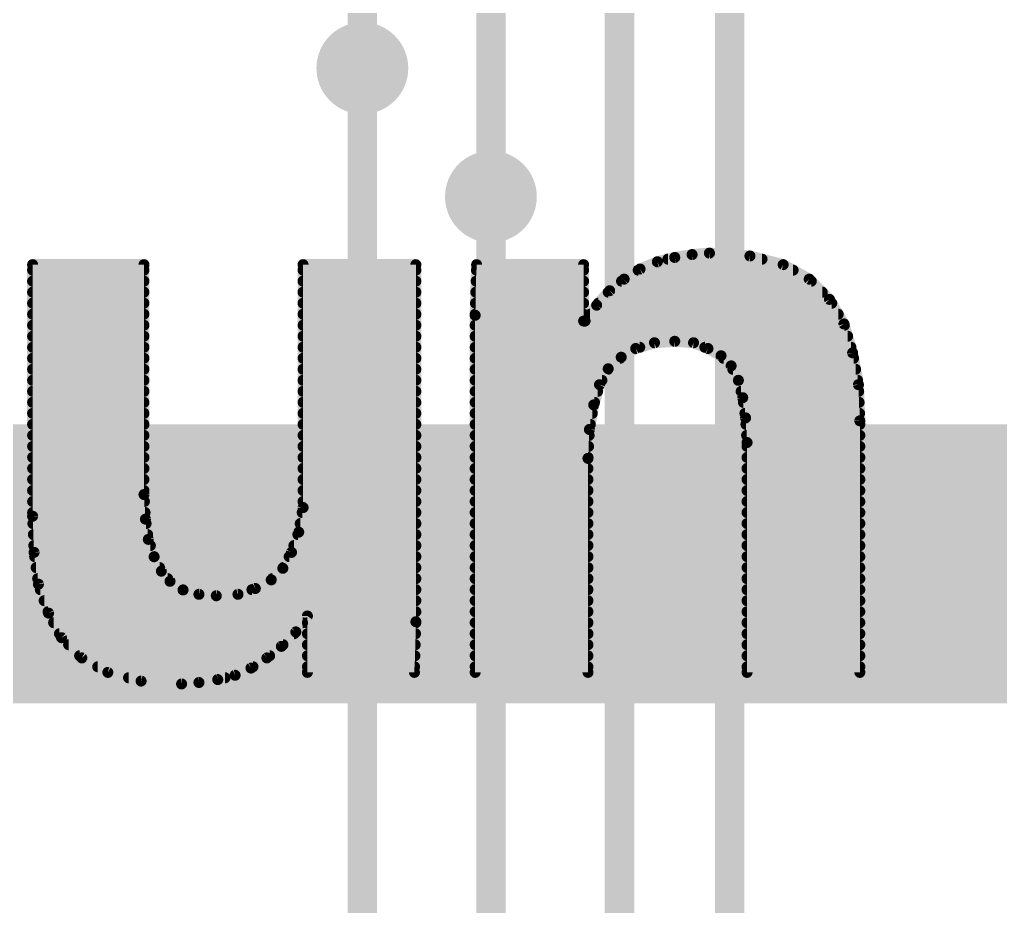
# Model space of a CAD drawing. Extents: x -0.1 to 74.4, y -25.4 to 49.6.
# Drawn here: x 44.62 to 51.4, y 23.03 to 29.16 of the extents above; entities that cross this region are included whole.
import ezdxf

# ---------------------------------------------------------------- set-up
doc = ezdxf.new("R2010")
doc.units = 0
for name, color, linetype in [('1', 12, 'CONTINUOUS'), ('16', 132, 'CONTINUOUS'), ('18', 110, 'CONTINUOUS'), ('21', 41, 'CONTINUOUS')]:
    doc.layers.add(name, color=color, linetype=linetype)

# ---------------------------------------------------------------- blocks, each defined once
blk = doc.blocks.new('ROUNDV')
at = {"const_width": 0.5}
blk.add_lwpolyline([(0, -0.25, 1), (0, 0.25, 1), (0, -0.25)], format="xyb", dxfattribs=at)

msp = doc.modelspace()

# ---------------------------------------------------------------- linework, layer by layer
at = {"layer": '1'}
for points, const_width in [([(46.99, 28.829), (46.99, 37.973)], 0.2032), ([(47.879, 27.94), (47.879, 32.766)], 0.2032), ([(39.37, 25.4), (67, 25.4)], 1.9304)]:
    msp.add_lwpolyline(points, dxfattribs=dict(at, const_width=const_width))
at = {"layer": '1', "const_width": 0.1016}
for points in [[(46.9392, 28.829, 1), (47.0408, 28.829)], [(47.8282, 27.94, 1), (47.9298, 27.94)]]:
    msp.add_lwpolyline(points, format="xyb", dxfattribs=at)
at = {"layer": '16', "const_width": 0.2032}
for points in [[(48.768, 17.272), (48.768, 36.449)], [(49.53, 16.129), (49.53, 36.068)], [(46.99, 17.526), (46.99, 28.829)], [(47.879, 16.891), (47.879, 27.94)]]:
    msp.add_lwpolyline(points, dxfattribs=at)
at = {"layer": '16', "const_width": 0.1016}
for points in [[(47.0408, 28.829, 1), (46.9392, 28.829)], [(47.9298, 27.94, 1), (47.8282, 27.94)]]:
    msp.add_lwpolyline(points, format="xyb", dxfattribs=at)
at = {"layer": '21', "const_width": 0.0762}
for points in [[(49.03, 27.49), (49.15, 27.52)], [(49.1028, 27.5082), (49.7536, 27.5082)], [(49.15, 27.52), (49.27, 27.54)], [(49.27, 27.54), (49.39, 27.55)], [(49.39, 27.55), (49.67, 27.53)], [(49.67, 27.53), (49.9, 27.47)], [(44.71, 25.73), (44.71, 27.47)], [(44.71, 27.47), (45.48, 27.47)], [(44.71, 27.432), (45.48, 27.432)], [(45.48, 27.47), (45.48, 25.88)], [(46.58, 25.79), (46.58, 27.47)], [(46.58, 27.47), (47.36, 27.47)], [(46.58, 27.432), (47.36, 27.432)], [(47.36, 27.47), (47.36, 25)], [(47.77, 27.12), (47.78, 27.47)], [(47.7789, 27.432), (48.52, 27.432)], [(47.78, 27.47), (48.52, 27.47)], [(48.52, 27.47), (48.52, 27.08)], [(48.8, 27.37), (48.91, 27.44)], [(48.8974, 27.432), (49.9684, 27.432)], [(48.91, 27.44), (49.03, 27.49)], [(49.9, 27.47), (50.08, 27.37)], [(48.7, 27.29), (48.8, 27.37)], [(50.08, 27.37), (50.22, 27.23)], [(44.71, 27.3558), (45.48, 27.3558)], [(46.58, 27.3558), (47.36, 27.3558)], [(47.7767, 27.3558), (48.52, 27.3558)], [(48.7823, 27.3558), (50.0942, 27.3558)], [(44.71, 27.2796), (45.48, 27.2796)], [(46.58, 27.2796), (47.36, 27.2796)], [(47.7746, 27.2796), (48.52, 27.2796)], [(48.61, 27.19), (48.7, 27.29)], [(48.6906, 27.2796), (50.1704, 27.2796)], [(50.22, 27.23), (50.32, 27.06)], [(44.71, 27.2034), (45.48, 27.2034)], [(46.58, 27.2034), (47.36, 27.2034)], [(47.7724, 27.2034), (48.52, 27.2034)], [(48.53, 27.08), (48.61, 27.19)], [(48.6221, 27.2034), (50.2356, 27.2034)], [(44.71, 27.1272), (45.48, 27.1272)], [(46.58, 27.1272), (47.36, 27.1272)], [(47.77, 24.65), (47.77, 27.12)], [(47.7702, 27.1272), (48.52, 27.1272)], [(48.5643, 27.1272), (50.2805, 27.1272)], [(44.71, 27.051), (45.48, 27.051)], [(46.58, 27.051), (47.36, 27.051)], [(47.77, 27.051), (50.3227, 27.051)], [(48.52, 27.08), (48.53, 27.08)], [(50.32, 27.06), (50.38, 26.86)], [(44.71, 26.9748), (45.48, 26.9748)], [(46.58, 26.9748), (47.36, 26.9748)], [(47.77, 26.9748), (50.3456, 26.9748)], [(44.71, 26.8986), (45.48, 26.8986)], [(46.58, 26.8986), (47.36, 26.8986)], [(47.77, 26.8986), (48.9079, 26.8986)], [(48.88, 26.89), (48.78, 26.83)], [(49.01, 26.93), (48.88, 26.89)], [(49.15, 26.94), (49.01, 26.93)], [(49.28, 26.93), (49.15, 26.94)], [(49.38, 26.89), (49.28, 26.93)], [(49.3585, 26.8986), (50.3684, 26.8986)], [(49.47, 26.84), (49.38, 26.89)], [(44.71, 26.8224), (45.48, 26.8224)], [(46.58, 26.8224), (47.36, 26.8224)], [(47.77, 26.8224), (48.7715, 26.8224)], [(48.78, 26.83), (48.69, 26.75)], [(49.54, 26.77), (49.47, 26.84)], [(49.4876, 26.8224), (50.3868, 26.8224)], [(50.38, 26.86), (50.42, 26.64)], [(48.69, 26.75), (48.63, 26.64)], [(49.59, 26.67), (49.54, 26.77)], [(44.71, 26.7462), (45.48, 26.7462)], [(46.58, 26.7462), (47.36, 26.7462)], [(47.77, 26.7462), (48.6879, 26.7462)], [(49.5519, 26.7462), (50.4007, 26.7462)], [(44.71, 26.67), (45.48, 26.67)], [(46.58, 26.67), (47.36, 26.67)], [(47.77, 26.67), (48.6464, 26.67)], [(48.63, 26.64), (48.59, 26.5)], [(49.62, 26.55), (49.59, 26.67)], [(49.59, 26.67), (50.4145, 26.67)], [(50.42, 26.64), (50.43, 26.39)], [(44.71, 26.5938), (45.48, 26.5938)], [(46.58, 26.5938), (47.36, 26.5938)], [(47.77, 26.5938), (48.6168, 26.5938)], [(49.6091, 26.5938), (50.4218, 26.5938)], [(49.64, 26.41), (49.62, 26.55)], [(44.71, 26.5176), (45.48, 26.5176)], [(46.58, 26.5176), (47.36, 26.5176)], [(47.77, 26.5176), (48.595, 26.5176)], [(48.59, 26.5), (48.56, 26.33)], [(49.6246, 26.5176), (50.4249, 26.5176)], [(44.71, 26.4414), (45.48, 26.4414)], [(46.58, 26.4414), (47.36, 26.4414)], [(47.77, 26.4414), (48.5797, 26.4414)], [(49.6355, 26.4414), (50.4279, 26.4414)], [(44.71, 26.3652), (45.48, 26.3652)], [(46.58, 26.3652), (47.36, 26.3652)], [(47.77, 26.3652), (48.5662, 26.3652)], [(49.65, 26.24), (49.64, 26.41)], [(49.6426, 26.3652), (50.43, 26.3652)], [(50.43, 26.39), (50.43, 24.65)], [(44.71, 26.289), (45.48, 26.289)], [(46.58, 26.289), (47.36, 26.289)], [(47.77, 26.289), (48.558, 26.289)], [(48.56, 26.33), (48.55, 26.13)], [(49.6471, 26.289), (50.43, 26.289)], [(44.71, 26.2128), (45.48, 26.2128)], [(46.58, 26.2128), (47.36, 26.2128)], [(47.77, 26.2128), (48.5541, 26.2128)], [(49.65, 24.65), (49.65, 26.24)], [(49.65, 26.2128), (50.43, 26.2128)], [(44.71, 26.1366), (45.48, 26.1366)], [(46.58, 26.1366), (47.36, 26.1366)], [(47.77, 26.1366), (48.5503, 26.1366)], [(48.55, 26.13), (48.55, 24.65)], [(49.65, 26.1366), (50.43, 26.1366)], [(44.71, 26.0604), (45.48, 26.0604)], [(46.58, 26.0604), (47.36, 26.0604)], [(47.77, 26.0604), (48.55, 26.0604)], [(49.65, 26.0604), (50.43, 26.0604)], [(44.71, 25.9842), (45.48, 25.9842)], [(46.58, 25.9842), (47.36, 25.9842)], [(47.77, 25.9842), (48.55, 25.9842)], [(49.65, 25.9842), (50.43, 25.9842)], [(44.71, 25.908), (45.48, 25.908)], [(45.48, 25.88), (45.49, 25.71)], [(46.58, 25.908), (47.36, 25.908)], [(47.77, 25.908), (48.55, 25.908)], [(49.65, 25.908), (50.43, 25.908)], [(44.71, 25.8318), (45.4828, 25.8318)], [(46.58, 25.8318), (47.36, 25.8318)], [(47.77, 25.8318), (48.55, 25.8318)], [(49.65, 25.8318), (50.43, 25.8318)], [(44.71, 25.7556), (45.4873, 25.7556)], [(46.55, 25.62), (46.58, 25.79)], [(46.5739, 25.7556), (47.36, 25.7556)], [(47.77, 25.7556), (48.55, 25.7556)], [(49.65, 25.7556), (50.43, 25.7556)], [(44.72, 25.48), (44.71, 25.73)], [(44.712, 25.6794), (45.4944, 25.6794)], [(45.49, 25.71), (45.51, 25.57)], [(46.5605, 25.6794), (47.36, 25.6794)], [(47.77, 25.6794), (48.55, 25.6794)], [(49.65, 25.6794), (50.43, 25.6794)], [(44.7151, 25.6032), (45.5053, 25.6032)], [(46.5, 25.48), (46.55, 25.62)], [(46.544, 25.6032), (47.36, 25.6032)], [(47.77, 25.6032), (48.55, 25.6032)], [(49.65, 25.6032), (50.43, 25.6032)], [(45.51, 25.57), (45.55, 25.45)], [(44.7181, 25.527), (45.5243, 25.527)], [(44.75, 25.26), (44.72, 25.48)], [(46.44, 25.37), (46.5, 25.48)], [(46.5168, 25.527), (47.36, 25.527)], [(47.77, 25.527), (48.55, 25.527)], [(49.65, 25.527), (50.43, 25.527)], [(44.724, 25.4508), (45.5497, 25.4508)], [(45.55, 25.45), (45.6, 25.35)], [(46.4841, 25.4508), (47.36, 25.4508)], [(47.77, 25.4508), (48.55, 25.4508)], [(49.65, 25.4508), (50.43, 25.4508)], [(44.7344, 25.3746), (45.5877, 25.3746)], [(45.6, 25.35), (45.66, 25.28)], [(46.36, 25.29), (46.44, 25.37)], [(46.4425, 25.3746), (47.36, 25.3746)], [(47.77, 25.3746), (48.55, 25.3746)], [(49.65, 25.3746), (50.43, 25.3746)], [(44.7448, 25.2984), (45.6442, 25.2984)], [(44.82, 25.06), (44.75, 25.26)], [(45.66, 25.28), (45.75, 25.22)], [(46.25, 25.23), (46.36, 25.29)], [(46.3684, 25.2984), (47.36, 25.2984)], [(47.77, 25.2984), (48.55, 25.2984)], [(49.65, 25.2984), (50.43, 25.2984)], [(44.7632, 25.2222), (45.7467, 25.2222)], [(45.75, 25.22), (45.86, 25.19)], [(45.86, 25.19), (45.98, 25.18)], [(45.98, 25.18), (46.13, 25.19)], [(46.13, 25.19), (46.25, 25.23)], [(46.2266, 25.2222), (47.36, 25.2222)], [(47.77, 25.2222), (48.55, 25.2222)], [(49.65, 25.2222), (50.43, 25.2222)], [(44.7899, 25.146), (47.36, 25.146)], [(47.77, 25.146), (48.55, 25.146)], [(49.65, 25.146), (50.43, 25.146)], [(44.8166, 25.0698), (47.36, 25.0698)], [(44.91, 24.89), (44.82, 25.06)], [(47.77, 25.0698), (48.55, 25.0698)], [(49.65, 25.0698), (50.43, 25.0698)], [(44.8552, 24.9936), (46.5763, 24.9936)], [(46.61, 25.04), (46.53, 24.93)], [(46.61, 24.65), (46.61, 25.04)], [(46.61, 24.9936), (47.3598, 24.9936)], [(47.36, 25), (47.35, 24.65)], [(47.77, 24.9936), (48.55, 24.9936)], [(49.65, 24.9936), (50.43, 24.9936)], [(46.53, 24.93), (46.43, 24.83)], [(44.8955, 24.9174), (46.5174, 24.9174)], [(45.05, 24.75), (44.91, 24.89)], [(46.61, 24.9174), (47.3576, 24.9174)], [(47.77, 24.9174), (48.55, 24.9174)], [(49.65, 24.9174), (50.43, 24.9174)], [(44.9588, 24.8412), (46.4412, 24.8412)], [(46.43, 24.83), (46.33, 24.75)], [(46.61, 24.8412), (47.3555, 24.8412)], [(47.77, 24.8412), (48.55, 24.8412)], [(49.65, 24.8412), (50.43, 24.8412)], [(45.035, 24.765), (46.3488, 24.765)], [(45.23, 24.65), (45.05, 24.75)], [(46.33, 24.75), (46.22, 24.68)], [(46.61, 24.765), (47.3533, 24.765)], [(47.77, 24.765), (48.55, 24.765)], [(49.65, 24.765), (50.43, 24.765)], [(45.1602, 24.6888), (46.2338, 24.6888)], [(45.46, 24.59), (45.23, 24.65)], [(46.22, 24.68), (46.11, 24.63)], [(46.61, 24.6888), (47.3511, 24.6888)], [(47.35, 24.65), (46.61, 24.65)], [(47.77, 24.6888), (48.55, 24.6888)], [(48.55, 24.65), (47.77, 24.65)], [(49.65, 24.6888), (50.43, 24.6888)], [(50.43, 24.65), (49.65, 24.65)], [(45.3734, 24.6126), (46.0404, 24.6126)], [(45.74, 24.57), (45.46, 24.59)], [(45.86, 24.58), (45.74, 24.57)], [(45.99, 24.6), (45.86, 24.58)], [(46.11, 24.63), (45.99, 24.6)]]:
    msp.add_lwpolyline(points, dxfattribs=at)
at = {"layer": '21', "const_width": 0.0381}
for points in [[(49.1028, 27.5273, 1), (49.1028, 27.4892)], [(49.1469, 27.5388, 1), (49.1531, 27.5012)], [(49.1546, 27.5015, 1), (49.1454, 27.5385)], [(49.2684, 27.559, 1), (49.2716, 27.521)], [(49.2731, 27.5212, 1), (49.2669, 27.5588)], [(49.3914, 27.569, 1), (49.3886, 27.531)], [(49.3916, 27.531, 1), (49.3884, 27.569)], [(49.6748, 27.5484, 1), (49.6652, 27.5116)], [(49.6686, 27.511, 1), (49.6714, 27.549)], [(49.7536, 27.4892, 1), (49.7536, 27.5273)], [(44.71, 27.4891, 1), (44.71, 27.451)], [(44.71, 27.4511, 1), (44.71, 27.413)], [(44.7291, 27.47, 1), (44.691, 27.47)], [(45.4991, 27.47, 1), (45.461, 27.47)], [(45.48, 27.451, 1), (45.48, 27.4891)], [(45.48, 27.413, 1), (45.48, 27.4511)], [(46.58, 27.4891, 1), (46.58, 27.451)], [(46.5991, 27.47, 1), (46.561, 27.47)], [(46.58, 27.4511, 1), (46.58, 27.413)], [(47.379, 27.47, 1), (47.3409, 27.47)], [(47.36, 27.451, 1), (47.36, 27.4891)], [(47.36, 27.413, 1), (47.36, 27.4511)], [(47.7789, 27.4511, 1), (47.7789, 27.413)], [(47.78, 27.4891, 1), (47.78, 27.451)], [(47.799, 27.4695, 1), (47.761, 27.4705)], [(48.5391, 27.47, 1), (48.501, 27.47)], [(48.52, 27.451, 1), (48.52, 27.4891)], [(48.52, 27.413, 1), (48.52, 27.4511)], [(48.8974, 27.4511, 1), (48.8974, 27.413)], [(48.9027, 27.4576, 1), (48.9173, 27.4224)], [(48.9202, 27.4239, 1), (48.8998, 27.4561)], [(49.0254, 27.5085, 1), (49.0346, 27.4715)], [(49.0373, 27.4724, 1), (49.0227, 27.5076)], [(49.9093, 27.4867, 1), (49.8907, 27.4533)], [(49.8952, 27.4516, 1), (49.9048, 27.4884)], [(49.9684, 27.413, 1), (49.9684, 27.4511)], [(48.7898, 27.3861, 1), (48.8102, 27.3539)], [(48.8119, 27.3551, 1), (48.7881, 27.3849)], [(50.0935, 27.3835, 1), (50.0665, 27.3565)], [(50.0707, 27.3533, 1), (50.0893, 27.3867)], [(44.71, 27.3749, 1), (44.71, 27.3368)], [(45.48, 27.3368, 1), (45.48, 27.3749)], [(46.58, 27.3749, 1), (46.58, 27.3368)], [(47.36, 27.3368, 1), (47.36, 27.3749)], [(47.7767, 27.3749, 1), (47.7767, 27.3368)], [(48.52, 27.3368, 1), (48.52, 27.3749)], [(48.7823, 27.3749, 1), (48.7823, 27.3368)], [(50.0942, 27.3368, 1), (50.0942, 27.3749)], [(44.71, 27.2987, 1), (44.71, 27.2606)], [(45.48, 27.2606, 1), (45.48, 27.2987)], [(46.58, 27.2987, 1), (46.58, 27.2606)], [(47.36, 27.2606, 1), (47.36, 27.2987)], [(47.7746, 27.2987, 1), (47.7746, 27.2606)], [(48.52, 27.2606, 1), (48.52, 27.2987)], [(48.6906, 27.2987, 1), (48.6906, 27.2606)], [(48.6881, 27.3049, 1), (48.7119, 27.2751)], [(48.7142, 27.2773, 1), (48.6858, 27.3027)], [(50.1704, 27.2606, 1), (50.1704, 27.2987)], [(50.2364, 27.2397, 1), (50.2036, 27.2203)], [(50.2065, 27.2165, 1), (50.2335, 27.2435)], [(44.71, 27.2225, 1), (44.71, 27.1844)], [(45.48, 27.1844, 1), (45.48, 27.2225)], [(46.58, 27.2225, 1), (46.58, 27.1844)], [(47.36, 27.1844, 1), (47.36, 27.2225)], [(47.7724, 27.2225, 1), (47.7724, 27.1844)], [(48.52, 27.1844, 1), (48.52, 27.2225)], [(48.5958, 27.2027, 1), (48.6242, 27.1773)], [(48.6254, 27.1788, 1), (48.5946, 27.2012)], [(48.6221, 27.2225, 1), (48.6221, 27.1844)], [(50.2356, 27.1844, 1), (50.2356, 27.2225)], [(44.71, 27.1463, 1), (44.71, 27.1082)], [(45.48, 27.1082, 1), (45.48, 27.1463)], [(46.58, 27.1463, 1), (46.58, 27.1082)], [(47.36, 27.1082, 1), (47.36, 27.1463)], [(47.7891, 27.12, 1), (47.751, 27.12)], [(47.751, 27.1205, 1), (47.789, 27.1195)], [(47.7702, 27.1463, 1), (47.7702, 27.1082)], [(48.52, 27.1082, 1), (48.52, 27.1463)], [(48.5643, 27.1463, 1), (48.5643, 27.1082)], [(50.2805, 27.1082, 1), (50.2805, 27.1463)], [(44.71, 27.0701, 1), (44.71, 27.032)], [(45.48, 27.032, 1), (45.48, 27.0701)], [(46.58, 27.0701, 1), (46.58, 27.032)], [(47.36, 27.032, 1), (47.36, 27.0701)], [(47.77, 27.0701, 1), (47.77, 27.032)], [(48.52, 27.0991, 1), (48.52, 27.061)], [(48.501, 27.08, 1), (48.5391, 27.08)], [(48.5146, 27.0912, 1), (48.5454, 27.0688)], [(48.53, 27.061, 1), (48.53, 27.0991)], [(50.3382, 27.0655, 1), (50.3018, 27.0545)], [(50.3036, 27.0503, 1), (50.3364, 27.0697)], [(50.3227, 27.032, 1), (50.3227, 27.0701)], [(44.71, 26.9939, 1), (44.71, 26.9558)], [(45.48, 26.9558, 1), (45.48, 26.9939)], [(46.58, 26.9939, 1), (46.58, 26.9558)], [(47.36, 26.9558, 1), (47.36, 26.9939)], [(47.77, 26.9939, 1), (47.77, 26.9558)], [(50.3456, 26.9558, 1), (50.3456, 26.9939)], [(44.71, 26.9177, 1), (44.71, 26.8796)], [(45.48, 26.8796, 1), (45.48, 26.9177)], [(46.58, 26.9177, 1), (46.58, 26.8796)], [(47.36, 26.8796, 1), (47.36, 26.9177)], [(47.77, 26.9177, 1), (47.77, 26.8796)], [(48.8744, 26.9082, 1), (48.8856, 26.8718)], [(48.8898, 26.8737, 1), (48.8702, 26.9063)], [(48.9079, 26.8796, 1), (48.9079, 26.9177)], [(49.0086, 26.949, 1), (49.0114, 26.911)], [(49.0156, 26.9118, 1), (49.0044, 26.9482)], [(49.1515, 26.959, 1), (49.1485, 26.921)], [(49.1514, 26.921, 1), (49.1486, 26.959)], [(49.2871, 26.9477, 1), (49.2729, 26.9123)], [(49.2785, 26.911, 1), (49.2815, 26.949)], [(49.3585, 26.9177, 1), (49.3585, 26.8796)], [(49.3893, 26.9067, 1), (49.3707, 26.8733)], [(49.3729, 26.8723, 1), (49.3871, 26.9077)], [(50.3684, 26.8796, 1), (50.3684, 26.9177)], [(44.71, 26.8415, 1), (44.71, 26.8034)], [(45.48, 26.8034, 1), (45.48, 26.8415)], [(46.58, 26.8415, 1), (46.58, 26.8034)], [(47.36, 26.8034, 1), (47.36, 26.8415)], [(47.77, 26.8415, 1), (47.77, 26.8034)], [(48.7702, 26.8463, 1), (48.7898, 26.8137)], [(48.7927, 26.8158, 1), (48.7673, 26.8442)], [(48.7715, 26.8034, 1), (48.7715, 26.8415)], [(49.4835, 26.8535, 1), (49.4565, 26.8265)], [(49.4607, 26.8233, 1), (49.4793, 26.8567)], [(49.4876, 26.8415, 1), (49.4876, 26.8034)], [(50.3987, 26.8634, 1), (50.3613, 26.8566)], [(50.3618, 26.8545, 1), (50.3982, 26.8655)], [(50.3868, 26.8034, 1), (50.3868, 26.8415)], [(48.7067, 26.7409, 1), (48.6733, 26.7591)], [(49.557, 26.7785, 1), (49.523, 26.7615)], [(49.5265, 26.7565, 1), (49.5535, 26.7835)], [(44.71, 26.7653, 1), (44.71, 26.7272)], [(45.48, 26.7272, 1), (45.48, 26.7653)], [(46.58, 26.7653, 1), (46.58, 26.7272)], [(47.36, 26.7272, 1), (47.36, 26.7653)], [(47.77, 26.7653, 1), (47.77, 26.7272)], [(48.6773, 26.7642, 1), (48.7027, 26.7358)], [(48.6879, 26.7272, 1), (48.6879, 26.7653)], [(49.5519, 26.7653, 1), (49.5519, 26.7272)], [(50.4007, 26.7272, 1), (50.4007, 26.7653)], [(44.71, 26.6891, 1), (44.71, 26.651)], [(45.48, 26.651, 1), (45.48, 26.6891)], [(46.58, 26.6891, 1), (46.58, 26.651)], [(47.36, 26.651, 1), (47.36, 26.6891)], [(47.77, 26.6891, 1), (47.77, 26.651)], [(48.6133, 26.6491, 1), (48.6467, 26.6309)], [(48.6483, 26.6348, 1), (48.6117, 26.6452)], [(48.6464, 26.651, 1), (48.6464, 26.6891)], [(49.6085, 26.6746, 1), (49.5715, 26.6654)], [(49.59, 26.6891, 1), (49.59, 26.651)], [(49.573, 26.6615, 1), (49.607, 26.6785)], [(50.439, 26.6408, 1), (50.401, 26.6392)], [(50.4013, 26.6366, 1), (50.4387, 26.6434)], [(50.4145, 26.651, 1), (50.4145, 26.6891)], [(44.71, 26.6129, 1), (44.71, 26.5748)], [(45.48, 26.5748, 1), (45.48, 26.6129)], [(46.58, 26.6129, 1), (46.58, 26.5748)], [(47.36, 26.5748, 1), (47.36, 26.6129)], [(47.77, 26.6129, 1), (47.77, 26.5748)], [(48.6168, 26.5748, 1), (48.6168, 26.6129)], [(49.6091, 26.6129, 1), (49.6091, 26.5748)], [(49.6389, 26.5527, 1), (49.6011, 26.5473)], [(50.4218, 26.5748, 1), (50.4218, 26.6129)], [(44.71, 26.5367, 1), (44.71, 26.4986)], [(45.48, 26.4986, 1), (45.48, 26.5367)], [(46.58, 26.5367, 1), (46.58, 26.4986)], [(47.36, 26.4986, 1), (47.36, 26.5367)], [(47.77, 26.5367, 1), (47.77, 26.4986)], [(48.5717, 26.5052, 1), (48.6083, 26.4948)], [(48.6088, 26.4967, 1), (48.5712, 26.5033)], [(48.595, 26.4986, 1), (48.595, 26.5367)], [(49.6015, 26.5454, 1), (49.6385, 26.5546)], [(49.6246, 26.5367, 1), (49.6246, 26.4986)], [(50.4249, 26.4986, 1), (50.4249, 26.5367)], [(44.71, 26.4605, 1), (44.71, 26.4224)], [(45.48, 26.4224, 1), (45.48, 26.4605)], [(46.58, 26.4605, 1), (46.58, 26.4224)], [(47.36, 26.4224, 1), (47.36, 26.4605)], [(47.77, 26.4605, 1), (47.77, 26.4224)], [(48.5797, 26.4224, 1), (48.5797, 26.4605)], [(49.6355, 26.4605, 1), (49.6355, 26.4224)], [(50.4279, 26.4224, 1), (50.4279, 26.4605)], [(44.71, 26.3843, 1), (44.71, 26.3462)], [(45.48, 26.3462, 1), (45.48, 26.3843)], [(46.58, 26.3843, 1), (46.58, 26.3462)], [(47.36, 26.3462, 1), (47.36, 26.3843)], [(47.77, 26.3843, 1), (47.77, 26.3462)], [(48.5662, 26.3462, 1), (48.5662, 26.3843)], [(49.659, 26.4111, 1), (49.621, 26.4089)], [(49.6211, 26.4073, 1), (49.6589, 26.4127)], [(49.6426, 26.3843, 1), (49.6426, 26.3462)], [(50.449, 26.39, 1), (50.4109, 26.39)], [(50.411, 26.3892, 1), (50.449, 26.3908)], [(50.43, 26.3462, 1), (50.43, 26.3843)], [(44.71, 26.3081, 1), (44.71, 26.27)], [(45.48, 26.27, 1), (45.48, 26.3081)], [(46.58, 26.3081, 1), (46.58, 26.27)], [(47.36, 26.27, 1), (47.36, 26.3081)], [(47.77, 26.3081, 1), (47.77, 26.27)], [(48.5412, 26.3333, 1), (48.5788, 26.3267)], [(48.579, 26.329, 1), (48.541, 26.331)], [(48.558, 26.27, 1), (48.558, 26.3081)], [(49.6471, 26.3081, 1), (49.6471, 26.27)], [(50.43, 26.27, 1), (50.43, 26.3081)], [(44.71, 26.2319, 1), (44.71, 26.1938)], [(45.48, 26.1938, 1), (45.48, 26.2319)], [(46.58, 26.2319, 1), (46.58, 26.1938)], [(47.36, 26.1938, 1), (47.36, 26.2319)], [(47.77, 26.2319, 1), (47.77, 26.1938)], [(48.5541, 26.1938, 1), (48.5541, 26.2319)], [(49.65, 26.2319, 1), (49.65, 26.1938)], [(49.6691, 26.24, 1), (49.631, 26.24)], [(49.631, 26.2389, 1), (49.669, 26.2411)], [(50.43, 26.1938, 1), (50.43, 26.2319)], [(44.71, 26.1557, 1), (44.71, 26.1176)], [(45.48, 26.1176, 1), (45.48, 26.1557)], [(46.58, 26.1557, 1), (46.58, 26.1176)], [(47.36, 26.1176, 1), (47.36, 26.1557)], [(47.77, 26.1557, 1), (47.77, 26.1176)], [(48.5691, 26.13, 1), (48.531, 26.13)], [(48.531, 26.131, 1), (48.569, 26.129)], [(48.5503, 26.1176, 1), (48.5503, 26.1557)], [(49.65, 26.1557, 1), (49.65, 26.1176)], [(50.43, 26.1176, 1), (50.43, 26.1557)], [(44.71, 26.0795, 1), (44.71, 26.0414)], [(45.48, 26.0414, 1), (45.48, 26.0795)], [(46.58, 26.0795, 1), (46.58, 26.0414)], [(47.36, 26.0414, 1), (47.36, 26.0795)], [(47.77, 26.0795, 1), (47.77, 26.0414)], [(48.55, 26.0414, 1), (48.55, 26.0795)], [(49.65, 26.0795, 1), (49.65, 26.0414)], [(50.43, 26.0414, 1), (50.43, 26.0795)], [(44.71, 26.0033, 1), (44.71, 25.9652)], [(45.48, 25.9652, 1), (45.48, 26.0033)], [(46.58, 26.0033, 1), (46.58, 25.9652)], [(47.36, 25.9652, 1), (47.36, 26.0033)], [(47.77, 26.0033, 1), (47.77, 25.9652)], [(48.55, 25.9652, 1), (48.55, 26.0033)], [(49.65, 26.0033, 1), (49.65, 25.9652)], [(50.43, 25.9652, 1), (50.43, 26.0033)], [(44.71, 25.9271, 1), (44.71, 25.889)], [(45.499, 25.8811, 1), (45.461, 25.8789)], [(45.48, 25.889, 1), (45.48, 25.9271)], [(46.58, 25.9271, 1), (46.58, 25.889)], [(47.36, 25.889, 1), (47.36, 25.9271)], [(47.77, 25.9271, 1), (47.77, 25.889)], [(48.55, 25.889, 1), (48.55, 25.9271)], [(49.65, 25.9271, 1), (49.65, 25.889)], [(50.43, 25.889, 1), (50.43, 25.9271)], [(44.71, 25.8509, 1), (44.71, 25.8128)], [(45.461, 25.88, 1), (45.4991, 25.88)], [(45.4828, 25.8128, 1), (45.4828, 25.8509)], [(46.58, 25.8509, 1), (46.58, 25.8128)], [(47.36, 25.8128, 1), (47.36, 25.8509)], [(47.77, 25.8509, 1), (47.77, 25.8128)], [(48.55, 25.8128, 1), (48.55, 25.8509)], [(49.65, 25.8509, 1), (49.65, 25.8128)], [(50.43, 25.8128, 1), (50.43, 25.8509)], [(44.71, 25.7747, 1), (44.71, 25.7366)], [(45.4873, 25.7366, 1), (45.4873, 25.7747)], [(46.5739, 25.7747, 1), (46.5739, 25.7366)], [(46.561, 25.79, 1), (46.5991, 25.79)], [(46.5988, 25.7867, 1), (46.5612, 25.7933)], [(47.36, 25.7366, 1), (47.36, 25.7747)], [(47.77, 25.7747, 1), (47.77, 25.7366)], [(48.55, 25.7366, 1), (48.55, 25.7747)], [(49.65, 25.7747, 1), (49.65, 25.7366)], [(50.43, 25.7366, 1), (50.43, 25.7747)], [(44.729, 25.7308, 1), (44.691, 25.7292)], [(44.691, 25.73, 1), (44.7291, 25.73)], [(44.712, 25.6985, 1), (44.712, 25.6604)], [(45.5089, 25.7127, 1), (45.4711, 25.7073)], [(45.471, 25.7089, 1), (45.509, 25.7111)], [(45.4944, 25.6604, 1), (45.4944, 25.6985)], [(46.5605, 25.6985, 1), (46.5605, 25.6604)], [(47.36, 25.6604, 1), (47.36, 25.6985)], [(47.77, 25.6985, 1), (47.77, 25.6604)], [(48.55, 25.6604, 1), (48.55, 25.6985)], [(49.65, 25.6985, 1), (49.65, 25.6604)], [(50.43, 25.6604, 1), (50.43, 25.6985)], [(44.7151, 25.6223, 1), (44.7151, 25.5842)], [(45.5053, 25.5842, 1), (45.5053, 25.6223)], [(46.544, 25.6223, 1), (46.544, 25.5842)], [(46.5312, 25.6233, 1), (46.5688, 25.6167)], [(46.5679, 25.6136, 1), (46.5321, 25.6264)], [(47.36, 25.5842, 1), (47.36, 25.6223)], [(47.77, 25.6223, 1), (47.77, 25.5842)], [(48.55, 25.5842, 1), (48.55, 25.6223)], [(49.65, 25.6223, 1), (49.65, 25.5842)], [(50.43, 25.5842, 1), (50.43, 25.6223)], [(45.5281, 25.576, 1), (45.4919, 25.564)], [(45.4911, 25.5673, 1), (45.5289, 25.5727)], [(44.7181, 25.5461, 1), (44.7181, 25.508)], [(44.7389, 25.4826, 1), (44.7011, 25.4774)], [(44.701, 25.4792, 1), (44.739, 25.4808)], [(45.5243, 25.508, 1), (45.5243, 25.5461)], [(46.4821, 25.4864, 1), (46.5179, 25.4736)], [(46.5167, 25.4709, 1), (46.4833, 25.4891)], [(46.5168, 25.5461, 1), (46.5168, 25.508)], [(47.36, 25.508, 1), (47.36, 25.5461)], [(47.77, 25.5461, 1), (47.77, 25.508)], [(48.55, 25.508, 1), (48.55, 25.5461)], [(49.65, 25.5461, 1), (49.65, 25.508)], [(50.43, 25.508, 1), (50.43, 25.5461)], [(44.724, 25.4699, 1), (44.724, 25.4318)], [(45.567, 25.4585, 1), (45.533, 25.4415)], [(45.5319, 25.444, 1), (45.5681, 25.456)], [(45.5497, 25.4318, 1), (45.5497, 25.4699)], [(46.4841, 25.4699, 1), (46.4841, 25.4318)], [(47.36, 25.4318, 1), (47.36, 25.4699)], [(47.77, 25.4699, 1), (47.77, 25.4318)], [(48.55, 25.4318, 1), (48.55, 25.4699)], [(49.65, 25.4699, 1), (49.65, 25.4318)], [(50.43, 25.4318, 1), (50.43, 25.4699)], [(44.7344, 25.3937, 1), (44.7344, 25.3556)], [(45.6145, 25.3624, 1), (45.5855, 25.3376)], [(45.583, 25.3415, 1), (45.617, 25.3585)], [(45.5877, 25.3556, 1), (45.5877, 25.3937)], [(46.4233, 25.3791, 1), (46.4567, 25.3609)], [(46.4425, 25.3937, 1), (46.4425, 25.3556)], [(46.4535, 25.3565, 1), (46.4265, 25.3835)], [(47.36, 25.3556, 1), (47.36, 25.3937)], [(47.77, 25.3937, 1), (47.77, 25.3556)], [(48.55, 25.3556, 1), (48.55, 25.3937)], [(49.65, 25.3937, 1), (49.65, 25.3556)], [(50.43, 25.3556, 1), (50.43, 25.3937)], [(44.7448, 25.3175, 1), (44.7448, 25.2794)], [(44.768, 25.2663, 1), (44.732, 25.2537)], [(45.6706, 25.2959, 1), (45.6494, 25.2641)], [(45.6442, 25.2794, 1), (45.6442, 25.3175)], [(45.6455, 25.2676, 1), (45.6745, 25.2924)], [(46.3465, 25.3035, 1), (46.3735, 25.2765)], [(46.3684, 25.3175, 1), (46.3684, 25.2794)], [(46.3691, 25.2733, 1), (46.3509, 25.3067)], [(47.36, 25.2794, 1), (47.36, 25.3175)], [(47.77, 25.3175, 1), (47.77, 25.2794)], [(48.55, 25.2794, 1), (48.55, 25.3175)], [(49.65, 25.3175, 1), (49.65, 25.2794)], [(50.43, 25.2794, 1), (50.43, 25.3175)], [(44.7311, 25.2574, 1), (44.7689, 25.2626)], [(44.7632, 25.2413, 1), (44.7632, 25.2032)], [(45.755, 25.2384, 1), (45.745, 25.2016)], [(45.7394, 25.2041, 1), (45.7606, 25.2359)], [(45.7467, 25.2032, 1), (45.7467, 25.2413)], [(45.8616, 25.209, 1), (45.8584, 25.171)], [(46.1313, 25.171, 1), (46.1287, 25.209)], [(46.2266, 25.2413, 1), (46.2266, 25.2032)], [(46.2409, 25.2467, 1), (46.2591, 25.2133)], [(46.256, 25.2119, 1), (46.244, 25.2481)], [(47.36, 25.2032, 1), (47.36, 25.2413)], [(47.77, 25.2413, 1), (47.77, 25.2032)], [(48.55, 25.2032, 1), (48.55, 25.2413)], [(49.65, 25.2413, 1), (49.65, 25.2032)], [(50.43, 25.2032, 1), (50.43, 25.2413)], [(44.7899, 25.1651, 1), (44.7899, 25.127)], [(45.855, 25.1716, 1), (45.865, 25.2084)], [(45.9787, 25.199, 1), (45.9813, 25.161)], [(45.9784, 25.161, 1), (45.9816, 25.199)], [(46.124, 25.2081, 1), (46.136, 25.1719)], [(47.36, 25.127, 1), (47.36, 25.1651)], [(47.77, 25.1651, 1), (47.77, 25.127)], [(48.55, 25.127, 1), (48.55, 25.1651)], [(49.65, 25.1651, 1), (49.65, 25.127)], [(50.43, 25.127, 1), (50.43, 25.1651)], [(44.8166, 25.0889, 1), (44.8166, 25.0508)], [(44.8368, 25.0689, 1), (44.8032, 25.0511)], [(47.36, 25.0508, 1), (47.36, 25.0889)], [(47.77, 25.0889, 1), (47.77, 25.0508)], [(48.55, 25.0508, 1), (48.55, 25.0889)], [(49.65, 25.0889, 1), (49.65, 25.0508)], [(50.43, 25.0508, 1), (50.43, 25.0889)], [(44.802, 25.0537, 1), (44.838, 25.0663)], [(44.8552, 25.0127, 1), (44.8552, 24.9746)], [(46.5763, 24.9746, 1), (46.5763, 25.0127)], [(46.629, 25.04, 1), (46.5909, 25.04)], [(46.61, 25.0127, 1), (46.61, 24.9746)], [(46.6254, 25.0288, 1), (46.5946, 25.0512)], [(47.379, 24.9995, 1), (47.341, 25.0005)], [(47.3598, 24.9746, 1), (47.3598, 25.0127)], [(47.77, 25.0127, 1), (47.77, 24.9746)], [(48.55, 24.9746, 1), (48.55, 25.0127)], [(49.65, 25.0127, 1), (49.65, 24.9746)], [(50.43, 24.9746, 1), (50.43, 25.0127)], [(46.5146, 24.9412, 1), (46.5454, 24.9188)], [(46.5435, 24.9165, 1), (46.5165, 24.9435)], [(47.3409, 25, 1), (47.379, 25)], [(44.8955, 24.9365, 1), (44.8955, 24.8984)], [(44.9235, 24.9035, 1), (44.8965, 24.8765)], [(44.8932, 24.8811, 1), (44.9268, 24.8989)], [(46.5174, 24.8984, 1), (46.5174, 24.9365)], [(46.61, 24.9365, 1), (46.61, 24.8984)], [(47.3576, 24.8984, 1), (47.3576, 24.9365)], [(47.77, 24.9365, 1), (47.77, 24.8984)], [(48.55, 24.8984, 1), (48.55, 24.9365)], [(49.65, 24.9365, 1), (49.65, 24.8984)], [(50.43, 24.8984, 1), (50.43, 24.9365)], [(44.9588, 24.8603, 1), (44.9588, 24.8222)], [(46.4165, 24.8435, 1), (46.4435, 24.8165)], [(46.4419, 24.8151, 1), (46.4181, 24.8449)], [(46.4412, 24.8222, 1), (46.4412, 24.8603)], [(46.61, 24.8603, 1), (46.61, 24.8222)], [(47.3555, 24.8222, 1), (47.3555, 24.8603)], [(47.77, 24.8603, 1), (47.77, 24.8222)], [(48.55, 24.8222, 1), (48.55, 24.8603)], [(49.65, 24.8603, 1), (49.65, 24.8222)], [(50.43, 24.8222, 1), (50.43, 24.8603)], [(45.035, 24.7841, 1), (45.035, 24.746)], [(45.0593, 24.7667, 1), (45.0407, 24.7333)], [(45.0365, 24.7365, 1), (45.0635, 24.7635)], [(46.3181, 24.7649, 1), (46.3419, 24.7351)], [(46.3402, 24.7339, 1), (46.3198, 24.7661)], [(46.3488, 24.746, 1), (46.3488, 24.7841)], [(46.61, 24.7841, 1), (46.61, 24.746)], [(47.3533, 24.746, 1), (47.3533, 24.7841)], [(47.77, 24.7841, 1), (47.77, 24.746)], [(48.55, 24.746, 1), (48.55, 24.7841)], [(49.65, 24.7841, 1), (49.65, 24.746)], [(50.43, 24.746, 1), (50.43, 24.7841)], [(45.1602, 24.7079, 1), (45.1602, 24.6698)], [(45.2348, 24.6684, 1), (45.2252, 24.6316)], [(45.2207, 24.6333, 1), (45.2393, 24.6667)], [(46.2098, 24.6961, 1), (46.2302, 24.6639)], [(46.2279, 24.6627, 1), (46.2121, 24.6973)], [(46.2338, 24.6698, 1), (46.2338, 24.7079)], [(46.61, 24.7079, 1), (46.61, 24.6698)], [(46.61, 24.6691, 1), (46.61, 24.631)], [(47.35, 24.631, 1), (47.35, 24.6691)], [(47.3511, 24.6698, 1), (47.3511, 24.7079)], [(47.77, 24.7079, 1), (47.77, 24.6698)], [(47.77, 24.6691, 1), (47.77, 24.631)], [(48.55, 24.6698, 1), (48.55, 24.7079)], [(48.55, 24.631, 1), (48.55, 24.6691)], [(49.65, 24.7079, 1), (49.65, 24.6698)], [(49.65, 24.6691, 1), (49.65, 24.631)], [(50.43, 24.6698, 1), (50.43, 24.7079)], [(50.43, 24.631, 1), (50.43, 24.6691)], [(45.3734, 24.6317, 1), (45.3734, 24.5936)], [(45.4614, 24.609, 1), (45.4586, 24.571)], [(45.4552, 24.5716, 1), (45.4648, 24.6084)], [(45.8571, 24.5988, 1), (45.8629, 24.5612)], [(45.8616, 24.561, 1), (45.8584, 24.599)], [(45.9854, 24.6185, 1), (45.9946, 24.5815)], [(45.9929, 24.5812, 1), (45.9871, 24.6188)], [(46.0404, 24.5936, 1), (46.0404, 24.6317)], [(46.1021, 24.6473, 1), (46.1179, 24.6127)], [(46.1146, 24.6115, 1), (46.1054, 24.6485)], [(46.5909, 24.65, 1), (46.629, 24.65)], [(47.331, 24.6505, 1), (47.369, 24.6495)], [(47.751, 24.65, 1), (47.7891, 24.65)], [(48.531, 24.65, 1), (48.5691, 24.65)], [(49.631, 24.65, 1), (49.6691, 24.65)], [(50.4109, 24.65, 1), (50.449, 24.65)], [(45.7384, 24.589, 1), (45.7416, 24.551)], [(45.7386, 24.551, 1), (45.7414, 24.589)]]:
    msp.add_lwpolyline(points, format="xyb", dxfattribs=at)

# ---------------------------------------------------------------- block references
at = {"layer": '18', "xscale": 0.635, "yscale": 0.635}
for p in [(46.99, 28.829), (46.99, 28.829), (47.879, 27.94), (47.879, 27.94)]:
    msp.add_blockref('ROUNDV', p, dxfattribs=at)

doc.saveas('drawing.dxf')
